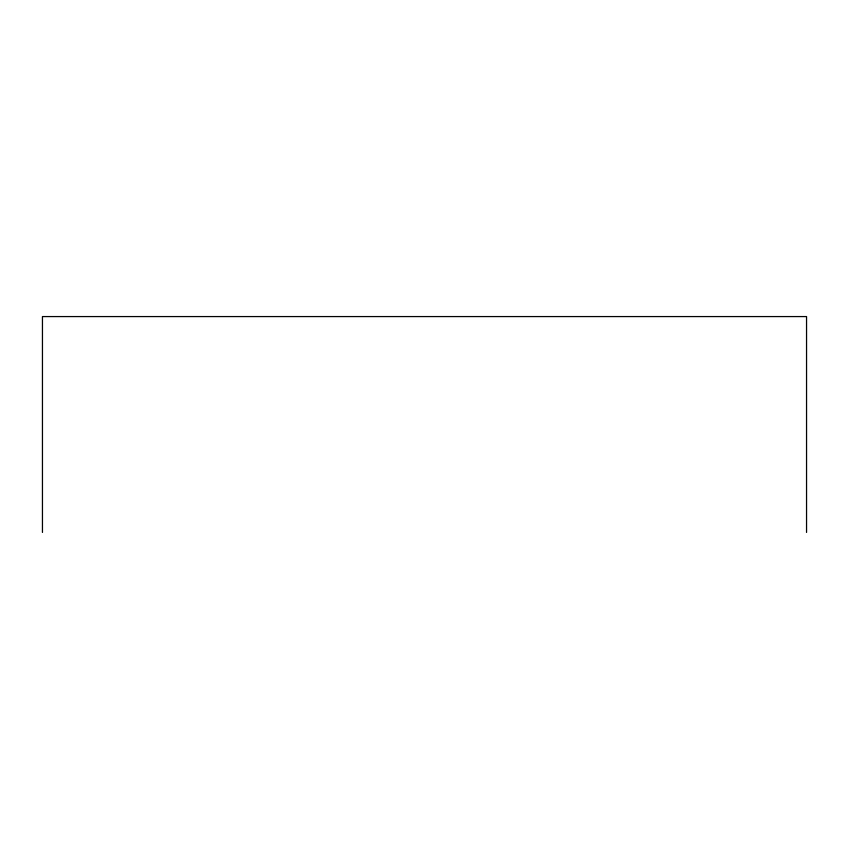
<?xml version="1.0" encoding="UTF-8"?>
<svg xmlns="http://www.w3.org/2000/svg" width="849" height="849" viewBox="0 0 849 849"><rect width="100%" height="100%" fill="white"/><g stroke="black" fill="none" stroke-linecap="round" stroke-linejoin="round"><path stroke-width="1.27" d="M806.55 532.429L806.55 316.571L42.45 316.571L42.45 532.429"/></g></svg>
